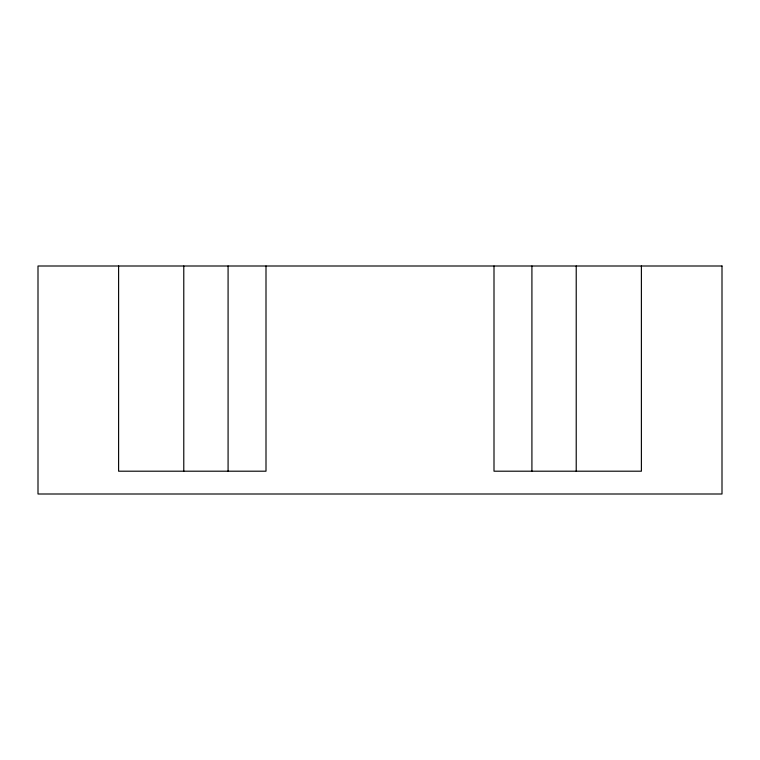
<?xml version="1.0" encoding="UTF-8"?>
<svg xmlns="http://www.w3.org/2000/svg" width="760" height="760" viewBox="0 0 760 760"><rect width="100%" height="100%" fill="white"/><g stroke="black" fill="none" stroke-linecap="round" stroke-linejoin="round"><path stroke-width="1.14" d="M641.392 266L641.392 471.2L494 471.2L494 266M576.222 266L576.222 471.2M531.914 266L531.914 471.2M266 266L266 471.2L118.607 471.2L118.607 266M228.085 266L228.085 471.2M183.777 266L183.777 471.2M722 266L38 266L38 494L722 494L722 266"/></g></svg>
